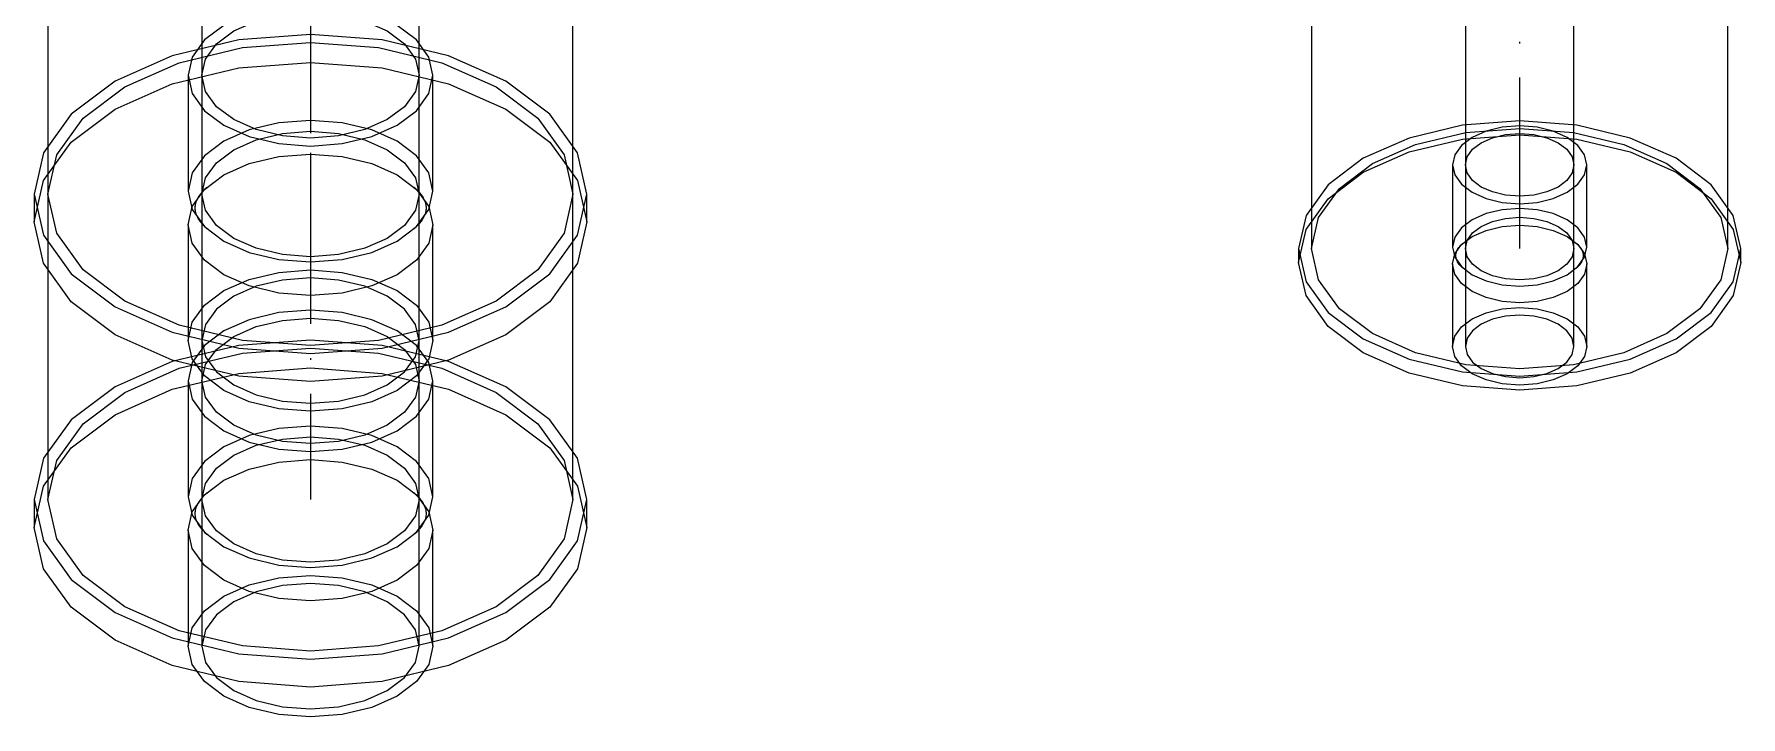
# Model space of a CAD drawing. Header units: millimetres. Extents: x -88595 to 880822, y -1054509 to -148035.
# Drawn here: x 425606.3 to 425706.1, y -314259.4 to -314219.5 of the extents above; entities that cross this region are included whole.
import ezdxf

# ---------------------------------------------------------------- set-up
doc = ezdxf.new("R2010")
doc.units = ezdxf.units.MM
doc.linetypes.add('$12$ADSK_Осевая', pattern=[14, 10, -2, 0, -2])
for name, color, linetype, lineweight in [('Изоляция', 7, 'Continuous', 18), ('Трубопровод', 7, 'Continuous', 18), ('Трубопроводы', 7, 'Continuous', 18)]:
    doc.layers.add(name, color=color, linetype=linetype, lineweight=lineweight)

# ---------------------------------------------------------------- blocks, each defined once
blk = doc.blocks.new('$0$ADSK_МедьПайка_Муфта - Муфта медная под пайку-4466393-В_ОВ3_4')
at = {"layer": 'Трубопроводы', "color": 134, "true_color": 0x00a6a6}
for p, q in [((-8354.048, 8642.671), (-8354.048, 8635.894)), ((-8353.238, 8642.671), (-8353.238, 8627.157)), ((-8340.538, 8627.157), (-8340.538, 8642.671)), ((-8339.728, 8635.894), (-8339.728, 8642.671)), ((-8354.048, 8633.934), (-8354.048, 8627.157)), ((-8339.728, 8627.157), (-8339.728, 8633.934))]:
    blk.add_line(p, q, dxfattribs=at)
for points in [[(-8341.825, 8645.594, 0), (-8343.308, 8646.251, 0), (-8345.034, 8646.664, 0), (-8346.888, 8646.805, 0), (-8348.741, 8646.664, 0), (-8350.468, 8646.251, 0), (-8351.95, 8645.594, 0), (-8353.088, 8644.738, 0), (-8353.804, 8643.741, 0), (-8354.048, 8642.671, 0), (-8353.804, 8641.601, 0), (-8353.088, 8640.604, 0), (-8351.95, 8639.748, 0)], [(-8351.378, 8640.078, 0), (-8352.387, 8640.838, 0), (-8353.021, 8641.722, 0), (-8353.238, 8642.671, 0), (-8353.021, 8643.62, 0), (-8352.387, 8644.504, 0), (-8351.378, 8645.263, 0), (-8350.063, 8645.846, 0), (-8348.531, 8646.212, 0), (-8346.888, 8646.337, 0), (-8345.244, 8646.212, 0), (-8343.713, 8645.846, 0), (-8342.397, 8645.263, 0)], [(-8351.95, 8639.748, 0), (-8350.468, 8639.091, 0), (-8348.741, 8638.678, 0), (-8346.888, 8638.537, 0), (-8345.034, 8638.678, 0), (-8343.308, 8639.091, 0), (-8341.825, 8639.748, 0), (-8340.687, 8640.604, 0), (-8339.972, 8641.601, 0), (-8339.728, 8642.671, 0), (-8339.972, 8643.741, 0), (-8340.687, 8644.738, 0), (-8341.825, 8645.594, 0)], [(-8342.397, 8645.263, 0), (-8341.388, 8644.504, 0), (-8340.754, 8643.62, 0), (-8340.538, 8642.671, 0), (-8340.754, 8641.722, 0), (-8341.388, 8640.838, 0), (-8342.397, 8640.078, 0), (-8343.713, 8639.496, 0), (-8345.244, 8639.129, 0), (-8346.888, 8639.005, 0), (-8348.531, 8639.129, 0), (-8350.063, 8639.496, 0), (-8351.378, 8640.078, 0)], [(-8341.825, 8638.817, 0), (-8343.308, 8639.474, 0), (-8345.034, 8639.887, 0), (-8346.888, 8640.028, 0), (-8348.741, 8639.887, 0), (-8350.468, 8639.474, 0), (-8351.95, 8638.817, 0), (-8353.088, 8637.961, 0), (-8353.804, 8636.964, 0), (-8354.048, 8635.894, 0), (-8353.804, 8634.824, 0), (-8353.088, 8633.827, 0), (-8351.95, 8632.971, 0)], [(-8351.95, 8632.971, 0), (-8350.468, 8632.314, 0), (-8348.741, 8631.901, 0), (-8346.888, 8631.76, 0), (-8345.034, 8631.901, 0), (-8343.308, 8632.314, 0), (-8341.825, 8632.971, 0), (-8340.687, 8633.827, 0), (-8339.972, 8634.824, 0), (-8339.728, 8635.894, 0), (-8339.972, 8636.964, 0), (-8340.687, 8637.961, 0), (-8341.825, 8638.817, 0)], [(-8351.95, 8631.011, 0), (-8353.088, 8631.867, 0), (-8353.804, 8632.864, 0), (-8354.048, 8633.934, 0), (-8353.804, 8635.004, 0), (-8353.088, 8636.001, 0), (-8351.95, 8636.857, 0), (-8350.468, 8637.514, 0), (-8348.741, 8637.927, 0), (-8346.888, 8638.068, 0), (-8345.034, 8637.927, 0), (-8343.308, 8637.514, 0), (-8341.825, 8636.857, 0)], [(-8341.825, 8636.857, 0), (-8340.687, 8636.001, 0), (-8339.972, 8635.004, 0), (-8339.728, 8633.934, 0), (-8339.972, 8632.864, 0), (-8340.687, 8631.867, 0), (-8341.825, 8631.011, 0), (-8343.308, 8630.354, 0), (-8345.034, 8629.941, 0), (-8346.888, 8629.8, 0), (-8348.741, 8629.941, 0), (-8350.468, 8630.354, 0), (-8351.95, 8631.011, 0)], [(-8352.958, 8636.127, 0), (-8353.072, 8636.016, 0), (-8353.175, 8635.907, 0), (-8353.265, 8635.802, 0), (-8353.344, 8635.699, 0), (-8353.412, 8635.601, 0), (-8353.47, 8635.507, 0), (-8353.517, 8635.418, 0), (-8353.556, 8635.334, 0), (-8353.587, 8635.254, 0), (-8353.61, 8635.18, 0), (-8353.627, 8635.109, 0), (-8353.639, 8635.041, 0), (-8353.645, 8634.976, 0), (-8353.648, 8634.912, 0), (-8353.645, 8634.848, 0), (-8353.638, 8634.783, 0), (-8353.626, 8634.716, 0), (-8353.609, 8634.645, 0), (-8353.585, 8634.57, 0), (-8353.554, 8634.49, 0), (-8353.515, 8634.406, 0), (-8353.467, 8634.316, 0), (-8353.409, 8634.222, 0), (-8353.341, 8634.124, 0), (-8353.261, 8634.021, 0), (-8353.17, 8633.915, 0), (-8353.067, 8633.807, 0), (-8352.958, 8633.702, 0)], [(-8340.817, 8636.127, 0), (-8340.703, 8636.016, 0), (-8340.6, 8635.907, 0), (-8340.51, 8635.802, 0), (-8340.431, 8635.699, 0), (-8340.363, 8635.601, 0), (-8340.306, 8635.507, 0), (-8340.258, 8635.418, 0), (-8340.219, 8635.334, 0), (-8340.189, 8635.254, 0), (-8340.165, 8635.18, 0), (-8340.148, 8635.109, 0), (-8340.136, 8635.041, 0), (-8340.13, 8634.976, 0), (-8340.128, 8634.912, 0), (-8340.13, 8634.848, 0), (-8340.137, 8634.783, 0), (-8340.149, 8634.716, 0), (-8340.166, 8634.645, 0), (-8340.19, 8634.57, 0), (-8340.221, 8634.49, 0), (-8340.26, 8634.406, 0), (-8340.308, 8634.316, 0), (-8340.366, 8634.222, 0), (-8340.435, 8634.124, 0), (-8340.514, 8634.021, 0), (-8340.605, 8633.915, 0), (-8340.708, 8633.807, 0), (-8340.817, 8633.702, 0)], [(-8351.95, 8624.234, 0), (-8353.088, 8625.09, 0), (-8353.804, 8626.087, 0), (-8354.048, 8627.157, 0), (-8353.804, 8628.227, 0), (-8353.088, 8629.224, 0), (-8351.95, 8630.08, 0), (-8350.468, 8630.737, 0), (-8348.741, 8631.15, 0), (-8346.888, 8631.291, 0), (-8345.034, 8631.15, 0), (-8343.308, 8630.737, 0), (-8341.825, 8630.08, 0)], [(-8342.397, 8629.75, 0), (-8343.713, 8630.332, 0), (-8345.244, 8630.699, 0), (-8346.888, 8630.823, 0), (-8348.531, 8630.699, 0), (-8350.063, 8630.332, 0), (-8351.378, 8629.75, 0), (-8352.387, 8628.99, 0), (-8353.021, 8628.106, 0), (-8353.238, 8627.157, 0), (-8353.021, 8626.208, 0), (-8352.387, 8625.324, 0), (-8351.378, 8624.565, 0)], [(-8341.825, 8630.08, 0), (-8340.687, 8629.224, 0), (-8339.972, 8628.227, 0), (-8339.728, 8627.157, 0), (-8339.972, 8626.087, 0), (-8340.687, 8625.09, 0), (-8341.825, 8624.234, 0), (-8343.308, 8623.577, 0), (-8345.034, 8623.164, 0), (-8346.888, 8623.023, 0), (-8348.741, 8623.164, 0), (-8350.468, 8623.577, 0), (-8351.95, 8624.234, 0)], [(-8351.378, 8624.565, 0), (-8350.063, 8623.982, 0), (-8348.531, 8623.616, 0), (-8346.888, 8623.491, 0), (-8345.244, 8623.616, 0), (-8343.713, 8623.982, 0), (-8342.397, 8624.565, 0), (-8341.388, 8625.324, 0), (-8340.754, 8626.208, 0), (-8340.538, 8627.157, 0), (-8340.754, 8628.106, 0), (-8341.388, 8628.99, 0), (-8342.397, 8629.75, 0)]]:
    blk.add_polyline3d(points, dxfattribs=at)
blk = doc.blocks.new('$0$ADSK_МедьПайка_Муфта - Муфта медная под пайку-V65-В_ОВ3_4')
at = {"layer": 'Трубопроводы', "color": 190, "true_color": 0x8000ff}
for p, q in [((-8138.97, 8695.35), (-8138.97, 8690.532)), ((-8138.21, 8695.35), (-8138.21, 8684.735)), ((-8131.86, 8684.735), (-8131.86, 8695.35)), ((-8131.1, 8690.532), (-8131.1, 8695.35)), ((-8138.97, 8689.553), (-8138.97, 8684.735)), ((-8131.1, 8684.735), (-8131.1, 8689.553))]:
    blk.add_line(p, q, dxfattribs=at)
for points in [[(-8132.253, 8696.956, 0), (-8133.068, 8697.317, 0), (-8134.017, 8697.544, 0), (-8135.035, 8697.622, 0), (-8136.054, 8697.544, 0), (-8137.003, 8697.317, 0), (-8137.818, 8696.956, 0), (-8138.443, 8696.486, 0), (-8138.836, 8695.938, 0), (-8138.97, 8695.35, 0), (-8138.836, 8694.762, 0), (-8138.443, 8694.214, 0), (-8137.818, 8693.743, 0)], [(-8137.281, 8694.054, 0), (-8137.785, 8694.433, 0), (-8138.102, 8694.875, 0), (-8138.21, 8695.35, 0), (-8138.102, 8695.824, 0), (-8137.785, 8696.266, 0), (-8137.281, 8696.646, 0), (-8136.623, 8696.937, 0), (-8135.857, 8697.12, 0), (-8135.035, 8697.183, 0), (-8134.214, 8697.12, 0), (-8133.448, 8696.937, 0), (-8132.79, 8696.646, 0)], [(-8137.818, 8693.743, 0), (-8137.003, 8693.382, 0), (-8136.054, 8693.155, 0), (-8135.035, 8693.078, 0), (-8134.017, 8693.155, 0), (-8133.068, 8693.382, 0), (-8132.253, 8693.743, 0), (-8131.628, 8694.214, 0), (-8131.235, 8694.762, 0), (-8131.1, 8695.35, 0), (-8131.235, 8695.938, 0), (-8131.628, 8696.486, 0), (-8132.253, 8696.956, 0)], [(-8132.79, 8696.646, 0), (-8132.286, 8696.266, 0), (-8131.969, 8695.824, 0), (-8131.86, 8695.35, 0), (-8131.969, 8694.875, 0), (-8132.286, 8694.433, 0), (-8132.79, 8694.054, 0), (-8133.448, 8693.762, 0), (-8134.214, 8693.579, 0), (-8135.035, 8693.517, 0), (-8135.857, 8693.579, 0), (-8136.623, 8693.762, 0), (-8137.281, 8694.054, 0)], [(-8132.253, 8692.139, 0), (-8133.068, 8692.5, 0), (-8134.017, 8692.727, 0), (-8135.035, 8692.804, 0), (-8136.054, 8692.727, 0), (-8137.003, 8692.5, 0), (-8137.818, 8692.139, 0), (-8138.443, 8691.668, 0), (-8138.836, 8691.12, 0), (-8138.97, 8690.532, 0), (-8138.836, 8689.944, 0), (-8138.443, 8689.397, 0), (-8137.818, 8688.926, 0)], [(-8137.818, 8688.926, 0), (-8137.003, 8688.565, 0), (-8136.054, 8688.338, 0), (-8135.035, 8688.261, 0), (-8134.017, 8688.338, 0), (-8133.068, 8688.565, 0), (-8132.253, 8688.926, 0), (-8131.628, 8689.397, 0), (-8131.235, 8689.944, 0), (-8131.1, 8690.532, 0), (-8131.235, 8691.12, 0), (-8131.628, 8691.668, 0), (-8132.253, 8692.139, 0)], [(-8137.818, 8687.946, 0), (-8138.443, 8688.417, 0), (-8138.836, 8688.965, 0), (-8138.97, 8689.553, 0), (-8138.836, 8690.141, 0), (-8138.443, 8690.689, 0), (-8137.818, 8691.159, 0), (-8137.003, 8691.52, 0), (-8136.054, 8691.747, 0), (-8135.035, 8691.825, 0), (-8134.017, 8691.747, 0), (-8133.068, 8691.52, 0), (-8132.253, 8691.159, 0)], [(-8132.253, 8691.159, 0), (-8131.628, 8690.689, 0), (-8131.235, 8690.141, 0), (-8131.1, 8689.553, 0), (-8131.235, 8688.965, 0), (-8131.628, 8688.417, 0), (-8132.253, 8687.946, 0), (-8133.068, 8687.585, 0), (-8134.017, 8687.358, 0), (-8135.035, 8687.281, 0), (-8136.054, 8687.358, 0), (-8137.003, 8687.585, 0), (-8137.818, 8687.946, 0)], [(-8138.372, 8689.328, 0), (-8138.436, 8689.39, 0), (-8138.494, 8689.451, 0), (-8138.546, 8689.512, 0), (-8138.591, 8689.57, 0), (-8138.63, 8689.627, 0), (-8138.664, 8689.682, 0), (-8138.692, 8689.734, 0), (-8138.715, 8689.784, 0), (-8138.733, 8689.832, 0), (-8138.747, 8689.877, 0), (-8138.758, 8689.921, 0), (-8138.765, 8689.963, 0), (-8138.769, 8690.003, 0), (-8138.77, 8690.044, 0), (-8138.769, 8690.084, 0), (-8138.765, 8690.125, 0), (-8138.757, 8690.166, 0), (-8138.747, 8690.21, 0), (-8138.732, 8690.256, 0), (-8138.714, 8690.303, 0), (-8138.69, 8690.354, 0), (-8138.662, 8690.406, 0), (-8138.628, 8690.461, 0), (-8138.589, 8690.518, 0), (-8138.543, 8690.577, 0), (-8138.491, 8690.637, 0), (-8138.433, 8690.698, 0), (-8138.372, 8690.758, 0)], [(-8131.699, 8689.328, 0), (-8131.635, 8689.39, 0), (-8131.577, 8689.451, 0), (-8131.525, 8689.512, 0), (-8131.48, 8689.57, 0), (-8131.441, 8689.627, 0), (-8131.407, 8689.682, 0), (-8131.379, 8689.734, 0), (-8131.356, 8689.784, 0), (-8131.338, 8689.832, 0), (-8131.324, 8689.877, 0), (-8131.313, 8689.921, 0), (-8131.306, 8689.963, 0), (-8131.302, 8690.003, 0), (-8131.3, 8690.044, 0), (-8131.302, 8690.084, 0), (-8131.306, 8690.125, 0), (-8131.314, 8690.166, 0), (-8131.324, 8690.21, 0), (-8131.339, 8690.256, 0), (-8131.357, 8690.303, 0), (-8131.381, 8690.354, 0), (-8131.409, 8690.406, 0), (-8131.443, 8690.461, 0), (-8131.482, 8690.518, 0), (-8131.528, 8690.577, 0), (-8131.58, 8690.637, 0), (-8131.638, 8690.698, 0), (-8131.699, 8690.758, 0)], [(-8137.818, 8683.129, 0), (-8138.443, 8683.599, 0), (-8138.836, 8684.147, 0), (-8138.97, 8684.735, 0), (-8138.836, 8685.323, 0), (-8138.443, 8685.871, 0), (-8137.818, 8686.342, 0), (-8137.003, 8686.703, 0), (-8136.054, 8686.93, 0), (-8135.035, 8687.007, 0), (-8134.017, 8686.93, 0), (-8133.068, 8686.703, 0), (-8132.253, 8686.342, 0)], [(-8132.79, 8686.032, 0), (-8133.448, 8686.323, 0), (-8134.214, 8686.506, 0), (-8135.035, 8686.568, 0), (-8135.857, 8686.506, 0), (-8136.623, 8686.323, 0), (-8137.281, 8686.032, 0), (-8137.785, 8685.652, 0), (-8138.102, 8685.21, 0), (-8138.21, 8684.735, 0), (-8138.102, 8684.261, 0), (-8137.785, 8683.819, 0), (-8137.281, 8683.439, 0)], [(-8132.253, 8686.342, 0), (-8131.628, 8685.871, 0), (-8131.235, 8685.323, 0), (-8131.1, 8684.735, 0), (-8131.235, 8684.147, 0), (-8131.628, 8683.599, 0), (-8132.253, 8683.129, 0), (-8133.068, 8682.768, 0), (-8134.017, 8682.541, 0), (-8135.035, 8682.463, 0), (-8136.054, 8682.541, 0), (-8137.003, 8682.768, 0), (-8137.818, 8683.129, 0)], [(-8137.281, 8683.439, 0), (-8136.623, 8683.148, 0), (-8135.857, 8682.965, 0), (-8135.035, 8682.902, 0), (-8134.214, 8682.965, 0), (-8133.448, 8683.148, 0), (-8132.79, 8683.439, 0), (-8132.286, 8683.819, 0), (-8131.969, 8684.261, 0), (-8131.86, 8684.735, 0), (-8131.969, 8685.21, 0), (-8132.286, 8685.652, 0), (-8132.79, 8686.032, 0)]]:
    blk.add_polyline3d(points, dxfattribs=at)

msp = doc.modelspace()

# ---------------------------------------------------------------- linework, layer by layer
at = {"layer": 'Изоляция', "color": 190, "true_color": 0x8000ff}
for p, q in [((425681.036, -313583.359), (425681.036, -314231.999)), ((425705.386, -314231.999), (425705.386, -313583.359)), ((425680.276, -314231.999), (425680.276, -314232.816)), ((425706.146, -314232.816), (425706.146, -314231.999))]:
    msp.add_line(p, q, dxfattribs=at)
at = {"layer": 'Изоляция', "color": 134, "true_color": 0x00a6a6}
for p, q in [((425607.15, -313637.146), (425607.15, -314246.674)), ((425637.85, -314246.674), (425637.85, -313637.146)), ((425606.34, -314228.806), (425606.34, -314230.439)), ((425638.66, -314230.439), (425638.66, -314228.806)), ((425606.34, -314246.674), (425606.34, -314248.307)), ((425638.66, -314248.307), (425638.66, -314246.674))]:
    msp.add_line(p, q, dxfattribs=at)
for points in [[(425633.927, -314222.208, 0), (425630.58, -314220.726, 0), (425626.683, -314219.794, 0), (425622.5, -314219.476, 0), (425618.318, -314219.794, 0), (425614.42, -314220.726, 0), (425611.073, -314222.208, 0)], [(425611.646, -314222.539, 0), (425614.825, -314221.131, 0), (425618.527, -314220.245, 0), (425622.5, -314219.943, 0), (425626.473, -314220.245, 0), (425630.175, -314221.131, 0), (425633.354, -314222.539, 0)], [(425611.073, -314223.841, 0), (425614.42, -314222.359, 0), (425618.318, -314221.427, 0), (425622.5, -314221.109, 0), (425626.683, -314221.427, 0), (425630.58, -314222.359, 0), (425633.927, -314223.841, 0)], [(425611.073, -314222.208, 0), (425608.505, -314224.141, 0), (425606.891, -314226.391, 0), (425606.34, -314228.806, 0), (425606.891, -314231.221, 0), (425608.505, -314233.471, 0), (425611.073, -314235.403, 0)], [(425633.927, -314235.403, 0), (425636.495, -314233.471, 0), (425638.11, -314231.221, 0), (425638.66, -314228.806, 0), (425638.11, -314226.391, 0), (425636.495, -314224.141, 0), (425633.927, -314222.208, 0)], [(425611.646, -314235.072, 0), (425609.207, -314233.237, 0), (425607.673, -314231.099, 0), (425607.15, -314228.806, 0), (425607.673, -314226.512, 0), (425609.207, -314224.375, 0), (425611.646, -314222.539, 0)], [(425633.354, -314222.539, 0), (425635.794, -314224.375, 0), (425637.327, -314226.512, 0), (425637.85, -314228.806, 0), (425637.327, -314231.099, 0), (425635.794, -314233.237, 0), (425633.354, -314235.072, 0)], [(425611.073, -314237.036, 0), (425608.505, -314235.104, 0), (425606.891, -314232.853, 0), (425606.34, -314230.439, 0), (425606.891, -314228.024, 0), (425608.505, -314225.774, 0), (425611.073, -314223.841, 0)], [(425633.927, -314223.841, 0), (425636.495, -314225.774, 0), (425638.11, -314228.024, 0), (425638.66, -314230.439, 0), (425638.11, -314232.853, 0), (425636.495, -314235.104, 0), (425633.927, -314237.036, 0)], [(425633.354, -314235.072, 0), (425630.175, -314236.481, 0), (425626.473, -314237.366, 0), (425622.5, -314237.668, 0), (425618.527, -314237.366, 0), (425614.825, -314236.481, 0), (425611.646, -314235.072, 0)], [(425611.073, -314235.403, 0), (425614.42, -314236.886, 0), (425618.318, -314237.818, 0), (425622.5, -314238.136, 0), (425626.683, -314237.818, 0), (425630.58, -314236.886, 0), (425633.927, -314235.403, 0)], [(425633.927, -314237.036, 0), (425630.58, -314238.519, 0), (425626.683, -314239.451, 0), (425622.5, -314239.769, 0), (425618.318, -314239.451, 0), (425614.42, -314238.519, 0), (425611.073, -314237.036, 0)], [(425633.927, -314240.077, 0), (425630.58, -314238.594, 0), (425626.683, -314237.662, 0), (425622.5, -314237.344, 0), (425618.318, -314237.662, 0), (425614.42, -314238.594, 0), (425611.073, -314240.077, 0)], [(425611.646, -314240.408, 0), (425614.825, -314238.999, 0), (425618.527, -314238.114, 0), (425622.5, -314237.812, 0), (425626.473, -314238.114, 0), (425630.175, -314238.999, 0), (425633.354, -314240.408, 0)], [(425611.073, -314241.71, 0), (425614.42, -314240.227, 0), (425618.318, -314239.295, 0), (425622.5, -314238.977, 0), (425626.683, -314239.295, 0), (425630.58, -314240.227, 0), (425633.927, -314241.71, 0)], [(425611.073, -314240.077, 0), (425608.505, -314242.009, 0), (425606.891, -314244.259, 0), (425606.34, -314246.674, 0), (425606.891, -314249.089, 0), (425608.505, -314251.339, 0), (425611.073, -314253.272, 0)], [(425633.927, -314253.272, 0), (425636.495, -314251.339, 0), (425638.11, -314249.089, 0), (425638.66, -314246.674, 0), (425638.11, -314244.259, 0), (425636.495, -314242.009, 0), (425633.927, -314240.077, 0)], [(425611.646, -314252.941, 0), (425609.207, -314251.105, 0), (425607.673, -314248.968, 0), (425607.15, -314246.674, 0), (425607.673, -314244.381, 0), (425609.207, -314242.243, 0), (425611.646, -314240.408, 0)], [(425633.354, -314240.408, 0), (425635.794, -314242.243, 0), (425637.327, -314244.381, 0), (425637.85, -314246.674, 0), (425637.327, -314248.968, 0), (425635.794, -314251.105, 0), (425633.354, -314252.941, 0)], [(425611.073, -314254.905, 0), (425608.505, -314252.972, 0), (425606.891, -314250.722, 0), (425606.34, -314248.307, 0), (425606.891, -314245.892, 0), (425608.505, -314243.642, 0), (425611.073, -314241.71, 0)], [(425633.927, -314241.71, 0), (425636.495, -314243.642, 0), (425638.11, -314245.892, 0), (425638.66, -314248.307, 0), (425638.11, -314250.722, 0), (425636.495, -314252.972, 0), (425633.927, -314254.905, 0)], [(425633.354, -314252.941, 0), (425630.175, -314254.349, 0), (425626.473, -314255.235, 0), (425622.5, -314255.537, 0), (425618.527, -314255.235, 0), (425614.825, -314254.349, 0), (425611.646, -314252.941, 0)], [(425611.073, -314253.272, 0), (425614.42, -314254.754, 0), (425618.318, -314255.686, 0), (425622.5, -314256.004, 0), (425626.683, -314255.686, 0), (425630.58, -314254.754, 0), (425633.927, -314253.272, 0)], [(425633.927, -314254.905, 0), (425630.58, -314256.387, 0), (425626.683, -314257.319, 0), (425622.5, -314257.637, 0), (425618.318, -314257.319, 0), (425614.42, -314256.387, 0), (425611.073, -314254.905, 0)]]:
    msp.add_polyline3d(points, dxfattribs=at)
at = {"layer": 'Изоляция', "color": 190, "true_color": 0x8000ff}
for points in [[(425702.357, -314226.719, 0), (425699.678, -314225.532, 0), (425696.559, -314224.786, 0), (425693.211, -314224.531, 0), (425689.863, -314224.786, 0), (425686.743, -314225.532, 0), (425684.064, -314226.719, 0)], [(425684.602, -314227.029, 0), (425687.123, -314225.912, 0), (425690.06, -314225.209, 0), (425693.211, -314224.97, 0), (425696.362, -314225.209, 0), (425699.298, -314225.912, 0), (425701.82, -314227.029, 0)], [(425684.064, -314227.535, 0), (425686.743, -314226.348, 0), (425689.863, -314225.602, 0), (425693.211, -314225.348, 0), (425696.559, -314225.602, 0), (425699.678, -314226.348, 0), (425702.357, -314227.535, 0)], [(425684.064, -314226.719, 0), (425682.009, -314228.265, 0), (425680.717, -314230.066, 0), (425680.276, -314231.999, 0), (425680.717, -314233.932, 0), (425682.009, -314235.733, 0), (425684.064, -314237.28, 0)], [(425684.602, -314236.97, 0), (425682.667, -314235.514, 0), (425681.451, -314233.819, 0), (425681.036, -314231.999, 0), (425681.451, -314230.18, 0), (425682.667, -314228.485, 0), (425684.602, -314227.029, 0)], [(425701.82, -314227.029, 0), (425703.755, -314228.485, 0), (425704.971, -314230.18, 0), (425705.386, -314231.999, 0), (425704.971, -314233.819, 0), (425703.755, -314235.514, 0), (425701.82, -314236.97, 0)], [(425702.357, -314237.28, 0), (425704.413, -314235.733, 0), (425705.705, -314233.932, 0), (425706.146, -314231.999, 0), (425705.705, -314230.066, 0), (425704.413, -314228.265, 0), (425702.357, -314226.719, 0)], [(425684.064, -314238.096, 0), (425682.009, -314236.55, 0), (425680.717, -314234.749, 0), (425680.276, -314232.816, 0), (425680.717, -314230.883, 0), (425682.009, -314229.082, 0), (425684.064, -314227.535, 0)], [(425702.357, -314227.535, 0), (425704.413, -314229.082, 0), (425705.705, -314230.883, 0), (425706.146, -314232.816, 0), (425705.705, -314234.749, 0), (425704.413, -314236.55, 0), (425702.357, -314238.096, 0)], [(425701.82, -314236.97, 0), (425699.298, -314238.087, 0), (425696.362, -314238.789, 0), (425693.211, -314239.028, 0), (425690.06, -314238.789, 0), (425687.123, -314238.087, 0), (425684.602, -314236.97, 0)], [(425684.064, -314237.28, 0), (425686.743, -314238.467, 0), (425689.863, -314239.213, 0), (425693.211, -314239.467, 0), (425696.559, -314239.213, 0), (425699.678, -314238.467, 0), (425702.357, -314237.28, 0)], [(425702.357, -314238.096, 0), (425699.678, -314239.283, 0), (425696.559, -314240.029, 0), (425693.211, -314240.284, 0), (425689.863, -314240.029, 0), (425686.743, -314239.283, 0), (425684.064, -314238.096, 0)]]:
    msp.add_polyline3d(points, dxfattribs=at)
at = {"layer": 'Трубопровод', "color": 190, "true_color": 0x8000ff}
for p, q in [((425690.036, -313583.359), (425690.036, -314231.999)), ((425696.386, -314231.999), (425696.386, -313583.359))]:
    msp.add_line(p, q, dxfattribs=at)
at = {"layer": 'Трубопровод', "color": 134, "true_color": 0x00a6a6}
for p, q in [((425616.15, -313637.146), (425616.15, -314246.674)), ((425628.85, -314246.674), (425628.85, -313637.146))]:
    msp.add_line(p, q, dxfattribs=at)
at = {"layer": 'Трубопровод', "color": 134, "linetype": '$12$ADSK_Осевая', "true_color": 0x00a6a6}
for p, q in [((425622.5, -313637.146), (425622.5, -314228.806)), ((425622.5, -313637.146), (425622.5, -314228.806)), ((425622.5, -313718.796), (425622.5, -314246.674)), ((425622.5, -313718.796), (425622.5, -314246.674))]:
    msp.add_line(p, q, dxfattribs=at)
at = {"layer": 'Трубопровод', "color": 190, "linetype": '$12$ADSK_Осевая', "true_color": 0x8000ff}
msp.add_line((425693.211, -314231.999), (425693.211, -313665.009), dxfattribs=at)
msp.add_line((425693.211, -314231.999), (425693.211, -313665.009), dxfattribs=at)
at = {"layer": 'Трубопровод', "color": 134, "true_color": 0x00a6a6}
for points in [[(425618.01, -314226.213, 0), (425619.325, -314225.631, 0), (425620.857, -314225.264, 0), (425622.5, -314225.14, 0), (425624.144, -314225.264, 0), (425625.675, -314225.631, 0), (425626.99, -314226.213, 0)], [(425618.01, -314231.398, 0), (425617.001, -314230.639, 0), (425616.367, -314229.755, 0), (425616.15, -314228.806, 0), (425616.367, -314227.857, 0), (425617.001, -314226.973, 0), (425618.01, -314226.213, 0)], [(425626.99, -314226.213, 0), (425627.999, -314226.973, 0), (425628.634, -314227.857, 0), (425628.85, -314228.806, 0), (425628.634, -314229.755, 0), (425627.999, -314230.639, 0), (425626.99, -314231.398, 0)], [(425626.99, -314231.398, 0), (425625.675, -314231.981, 0), (425624.144, -314232.347, 0), (425622.5, -314232.472, 0), (425620.857, -314232.347, 0), (425619.325, -314231.981, 0), (425618.01, -314231.398, 0)], [(425618.01, -314244.082, 0), (425619.325, -314243.499, 0), (425620.857, -314243.133, 0), (425622.5, -314243.008, 0), (425624.144, -314243.133, 0), (425625.675, -314243.499, 0), (425626.99, -314244.082, 0)], [(425618.01, -314249.267, 0), (425617.001, -314248.507, 0), (425616.367, -314247.623, 0), (425616.15, -314246.674, 0), (425616.367, -314245.725, 0), (425617.001, -314244.841, 0), (425618.01, -314244.082, 0)], [(425626.99, -314244.082, 0), (425627.999, -314244.841, 0), (425628.634, -314245.725, 0), (425628.85, -314246.674, 0), (425628.634, -314247.623, 0), (425627.999, -314248.507, 0), (425626.99, -314249.267, 0)], [(425626.99, -314249.267, 0), (425625.675, -314249.849, 0), (425624.144, -314250.215, 0), (425622.5, -314250.34, 0), (425620.857, -314250.215, 0), (425619.325, -314249.849, 0), (425618.01, -314249.267, 0)]]:
    msp.add_polyline3d(points, dxfattribs=at)
at = {"layer": 'Трубопровод', "color": 190, "true_color": 0x8000ff}
for points in [[(425690.966, -314230.703, 0), (425691.623, -314230.412, 0), (425692.389, -314230.229, 0), (425693.211, -314230.166, 0), (425694.033, -314230.229, 0), (425694.798, -314230.412, 0), (425695.456, -314230.703, 0)], [(425690.966, -314233.295, 0), (425690.461, -314232.916, 0), (425690.144, -314232.474, 0), (425690.036, -314231.999, 0), (425690.144, -314231.525, 0), (425690.461, -314231.083, 0), (425690.966, -314230.703, 0)], [(425695.456, -314230.703, 0), (425695.961, -314231.083, 0), (425696.278, -314231.525, 0), (425696.386, -314231.999, 0), (425696.278, -314232.474, 0), (425695.961, -314232.916, 0), (425695.456, -314233.295, 0)], [(425695.456, -314233.295, 0), (425694.798, -314233.587, 0), (425694.033, -314233.77, 0), (425693.211, -314233.832, 0), (425692.389, -314233.77, 0), (425691.623, -314233.587, 0), (425690.966, -314233.295, 0)]]:
    msp.add_polyline3d(points, dxfattribs=at)

# ---------------------------------------------------------------- block references
at = {"layer": 'Трубопроводы', "color": 134, "true_color": 0x00a6a6}
for p in [(433969.388, -322864.536), (433969.388, -322882.405)]:
    msp.add_blockref('$0$ADSK_МедьПайка_Муфта - Муфта медная под пайку-4466393-В_ОВ3_4', p, dxfattribs=at)
at = {"layer": 'Трубопроводы', "color": 190, "true_color": 0x8000ff}
msp.add_blockref('$0$ADSK_МедьПайка_Муфта - Муфта медная под пайку-V65-В_ОВ3_4', (433828.246, -322922.45), dxfattribs=at)

doc.saveas('drawing.dxf')
